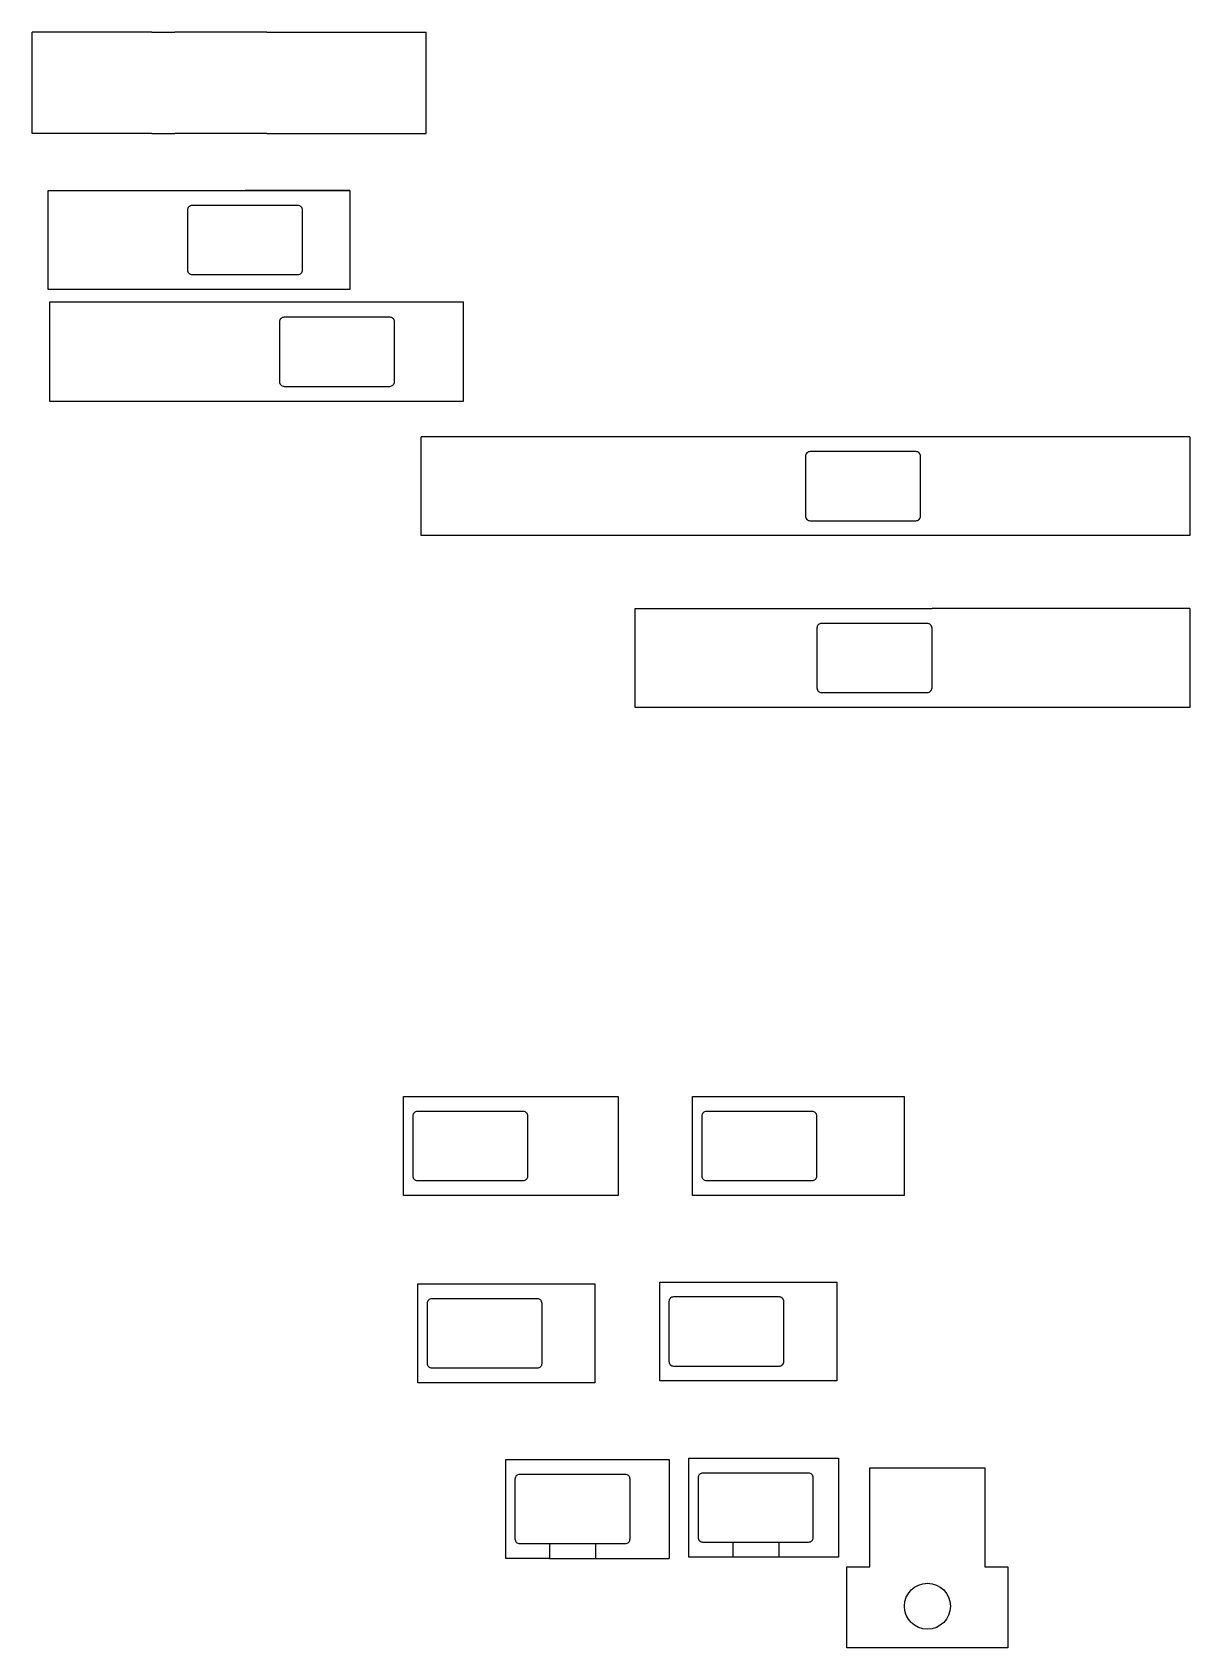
# Model space of a CAD drawing. Header units: millimetres. Extents: x 56 to 559, y -553 to 149.
import ezdxf

# ---------------------------------------------------------------- set-up
doc = ezdxf.new("R2010")
doc.units = ezdxf.units.MM
doc.layers.add('cut', color=1, linetype='Continuous')

msp = doc.modelspace()

# ---------------------------------------------------------------- linework, layer by layer
at = {"layer": 'cut'}
for p, q in [((56.45, 104.93), (56.45, 148.93)), ((108.45, 148.93), (56.45, 148.93)), ((108.45, 148.93), (118.45, 148.93)), ((158.45, 148.93), (118.45, 148.93)), ((158.45, 148.93), (227.65, 148.93)), ((227.65, 104.93), (227.65, 148.93)), ((108.45, 104.93), (56.45, 104.93)), ((108.45, 104.93), (118.45, 104.93)), ((158.45, 104.93), (118.45, 104.93)), ((158.45, 104.93), (227.65, 104.93)), ((63.42, 80.17), (194.42, 80.17)), ((63.42, 37.17), (63.42, 80.17)), ((194.42, 80.17), (148.92, 80.17)), ((194.42, 80.17), (194.42, 37.17)), ((194.42, 37.17), (63.42, 37.17)), ((188.87, 31.64), (63.87, 31.64)), ((63.87, 31.64), (63.87, -11.36)), ((243.87, 31.64), (188.87, 31.64)), ((243.87, -11.36), (243.87, 31.64)), ((63.87, -11.36), (188.87, -11.36)), ((188.87, -11.36), (243.87, -11.36)), ((225.47, -69.72), (225.47, -26.72)), ((442.47, -26.72), (225.47, -26.72)), ((559.47, -26.72), (442.47, -26.72)), ((559.47, -26.72), (559.47, -69.72)), ((559.47, -69.72), (225.47, -69.72)), ((318.47, -144.34), (318.47, -101.34)), ((318.47, -101.34), (447.47, -101.34)), ((559.47, -101.34), (447.47, -101.34)), ((559.47, -101.34), (559.47, -144.34)), ((559.47, -144.34), (318.47, -144.34)), ((224, -394.76), (301, -394.76)), ((224, -437.76), (224, -394.76)), ((301, -394.76), (301, -437.76)), ((329.13, -393.93), (406.13, -393.93)), ((329.13, -436.93), (329.13, -393.93)), ((406.13, -393.93), (406.13, -436.93)), ((301, -437.76), (224, -437.76)), ((406.13, -436.93), (329.13, -436.93)), ((262.23, -471.03), (333.23, -471.03)), ((262.23, -514.03), (262.23, -471.03)), ((333.23, -471.03), (333.23, -514.03)), ((341.85, -470.4), (406.85, -470.4)), ((341.85, -513.4), (341.85, -470.4)), ((406.85, -470.4), (406.85, -513.4)), ((420.48, -474.59), (470.48, -474.59)), ((420.48, -517.59), (420.48, -474.59)), ((470.48, -474.59), (470.48, -517.59)), ((281.23, -507.53), (281.23, -514.03)), ((301.23, -507.53), (301.23, -514.03)), ((360.85, -506.9), (360.85, -513.4)), ((380.85, -506.9), (380.85, -513.4)), ((281.23, -514.03), (262.23, -514.03)), ((281.23, -514.03), (333.23, -514.03)), ((406.85, -513.4), (341.85, -513.4))]:
    msp.add_line(p, q, dxfattribs=at)
for points in [[(171.92, 73.67), (125.92, 73.67, 0.414214), (123.92, 71.67), (123.92, 45.67, 0.414214), (125.92, 43.67), (171.92, 43.67, 0.414214), (173.92, 45.67), (173.92, 71.67, 0.414214)], [(211.87, 25.14), (165.87, 25.14, 0.414214), (163.87, 23.14), (163.87, -2.86, 0.414214), (165.87, -4.86), (211.87, -4.86, 0.414214), (213.87, -2.86), (213.87, 23.14, 0.414214)], [(440.47, -33.22), (394.47, -33.22, 0.414214), (392.47, -35.22), (392.47, -61.22, 0.414214), (394.47, -63.22), (440.47, -63.22, 0.414214), (442.47, -61.22), (442.47, -35.22, 0.414214)], [(445.47, -107.84), (399.47, -107.84, 0.414214), (397.47, -109.84), (397.47, -135.84, 0.414214), (399.47, -137.84), (445.47, -137.84, 0.414214), (447.47, -135.84), (447.47, -109.84, 0.414214)], [(269.83, -319.86), (223.83, -319.86, 0.414214), (221.83, -321.86), (221.83, -347.86, 0.414214), (223.83, -349.86), (269.83, -349.86, 0.414214), (271.83, -347.86), (271.83, -321.86, 0.414214)], [(395.4, -319.86), (349.4, -319.86, 0.414214), (347.4, -321.86), (347.4, -347.86, 0.414214), (349.4, -349.86), (395.4, -349.86, 0.414214), (397.4, -347.86), (397.4, -321.86, 0.414214)], [(276, -401.26), (230, -401.26, 0.414214), (228, -403.26), (228, -429.26, 0.414214), (230, -431.26), (276, -431.26, 0.414214), (278, -429.26), (278, -403.26, 0.414214)], [(381.13, -400.43), (335.13, -400.43, 0.414214), (333.13, -402.43), (333.13, -428.43, 0.414214), (335.13, -430.43), (381.13, -430.43, 0.414214), (383.13, -428.43), (383.13, -402.43, 0.414214)], [(393.85, -476.9), (347.85, -476.9, 0.414214), (345.85, -478.9), (345.85, -504.9, 0.414214), (347.85, -506.9), (393.85, -506.9, 0.414214), (395.85, -504.9), (395.85, -478.9, 0.414214)], [(314.23, -477.53), (268.23, -477.53, 0.414214), (266.23, -479.53), (266.23, -505.53, 0.414214), (268.23, -507.53), (314.23, -507.53, 0.414214), (316.23, -505.53), (316.23, -479.53, 0.414214)]]:
    msp.add_lwpolyline(points, format="xyb", close=True, dxfattribs=at)
for points in [[(217.83, -313.36), (311.03, -313.36), (311.03, -356.36), (217.83, -356.36)], [(343.4, -313.36), (435.4, -313.36), (435.4, -356.36), (343.4, -356.36)]]:
    msp.add_lwpolyline(points, close=True, dxfattribs=at)
msp.add_lwpolyline([(470.48, -517.59), (480.48, -517.59), (480.48, -552.78), (410.48, -552.78), (410.48, -517.59), (420.48, -517.59)], dxfattribs=at)
msp.add_circle((445.48, -534.77), 10, dxfattribs=at)

doc.saveas('drawing.dxf')
